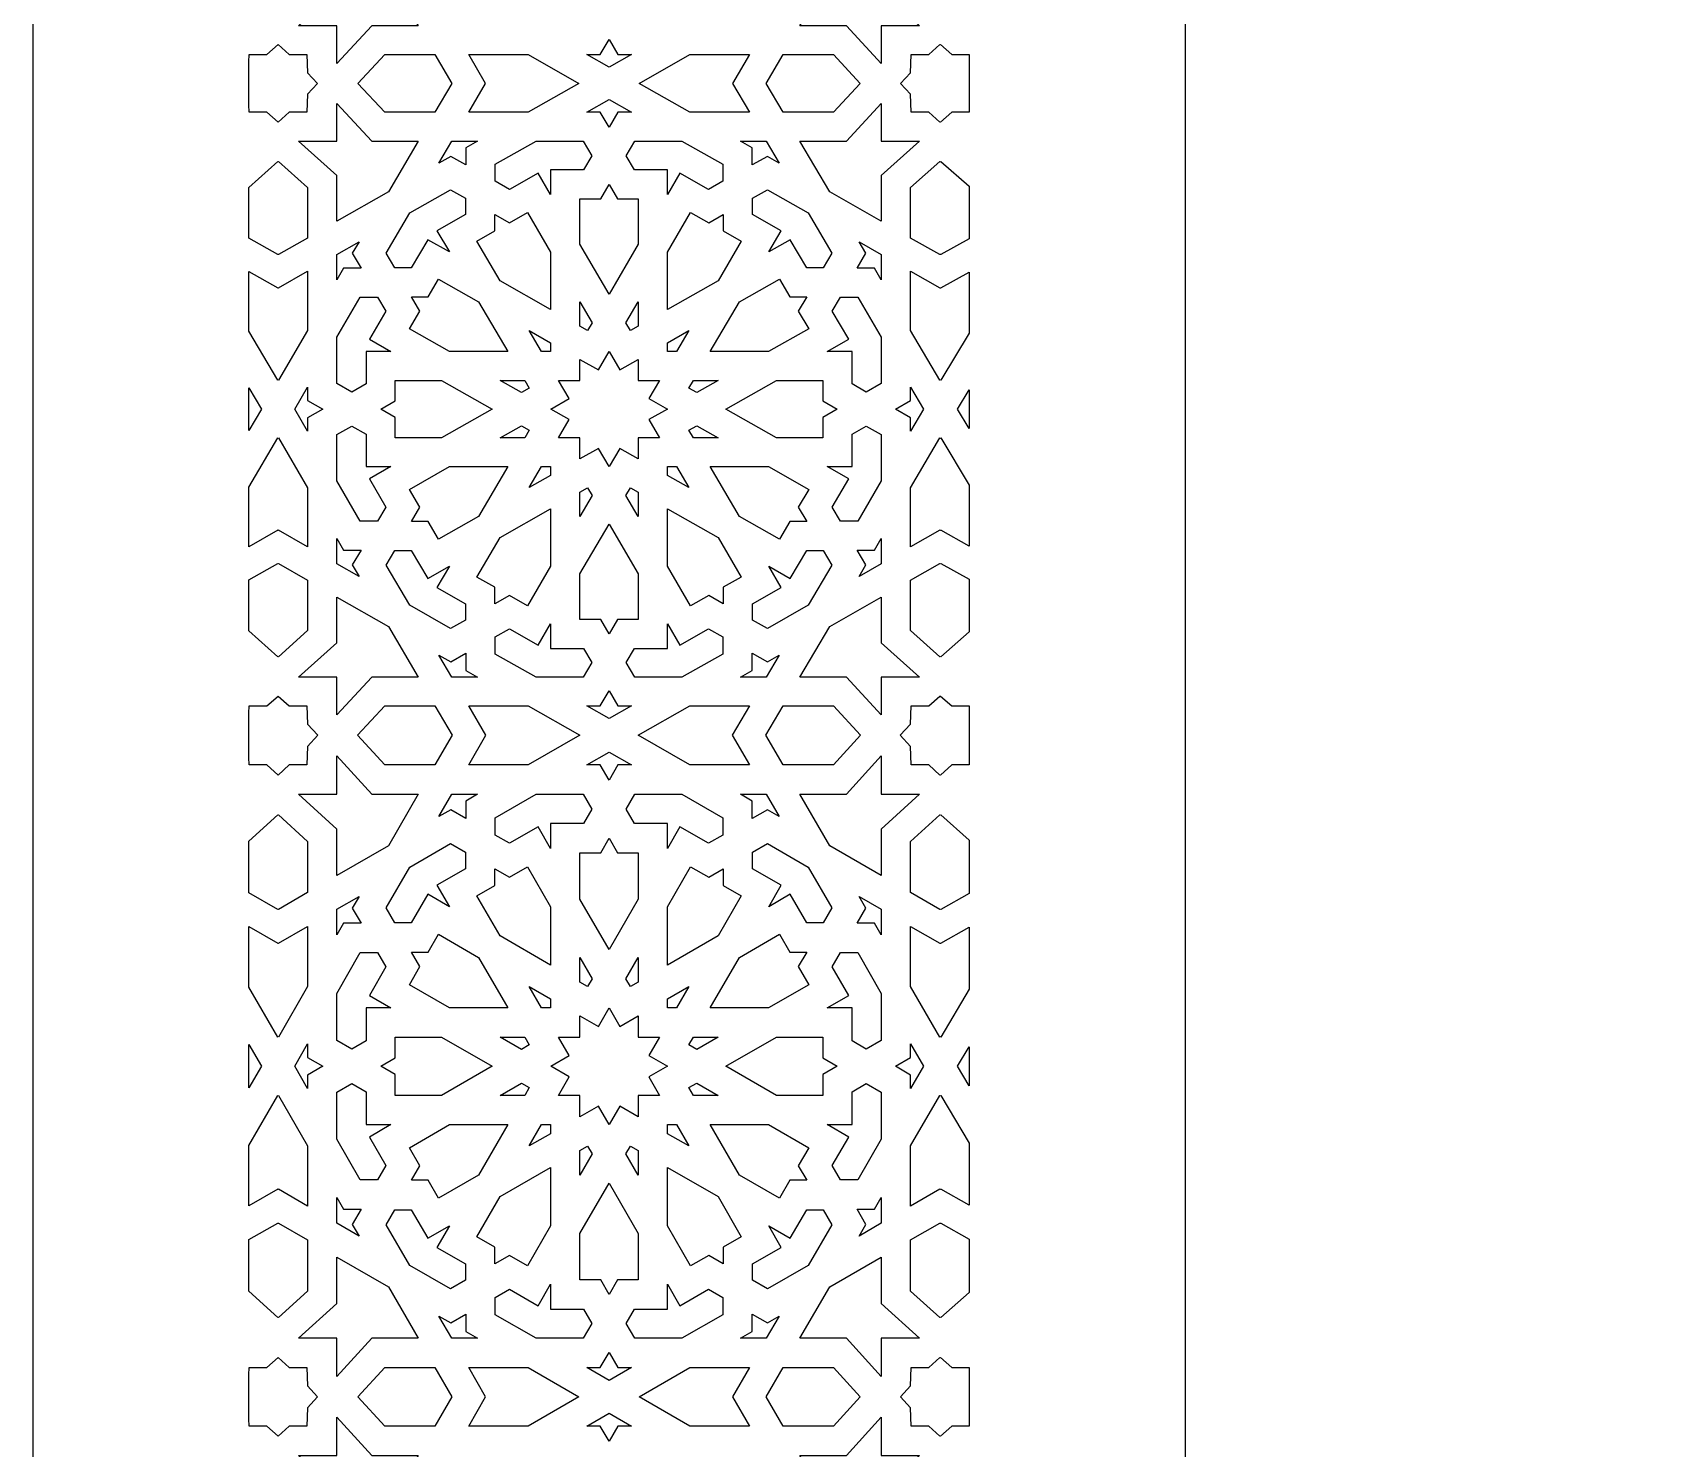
# Model space of a CAD drawing. Extents: x -500 to 500, y -400 to 400.
# Drawn here: x -500 to -273.2, y -189.4 to 7 of the extents above; entities that cross this region are included whole.
import ezdxf

# ---------------------------------------------------------------- set-up
doc = ezdxf.new("R2010")
doc.units = 0
doc.header["$MEASUREMENT"] = 0
doc.layers.add('LAYER_1', color=18, linetype='CONTINUOUS')

msp = doc.modelspace()

# ---------------------------------------------------------------- linework, layer by layer
at = {"layer": 'LAYER_1'}
for points in [[(-500, -400), (500, -400), (500, 400), (-500, 400)], [(340, -240), (340, 240), (-340, 240), (-340, -240)], [(-450.62, 15.05), (-446.49, 8), (-452.92, 8), (-457.78, 2.77), (-457.78, 8), (-463.09, 8), (-457.78, 12.78), (-457.78, 19.11)], [(-382.18, 12.78), (-376.86, 8), (-382.18, 8), (-382.18, 2.77), (-387.03, 8), (-393.47, 8), (-389.34, 15.05), (-382.18, 19.11)], [(-464.39, 4.01), (-461.92, 4.01), (-461.84, 1.49), (-460.45, 0), (-461.84, -1.49), (-461.92, -4.01), (-464.39, -4.01), (-465.93, -5.39), (-467.47, -4.01), (-469.94, -4.01), (-469.97, -2.99), (-469.97, 0), (-469.97, 2.99), (-469.94, 4.01), (-467.47, 4.01), (-465.93, 5.39)], [(-418.76, 4.01), (-416.88, 4.01), (-419.98, 2.25), (-423.07, 4.01), (-421.19, 4.01), (-419.98, 6.08)], [(-372.38, 4.01), (-370, 4.01), (-370, -4.01), (-372.38, -4.01), (-373.94, -5.39), (-373.99, -5.35), (-374.03, -5.39), (-375.56, -4.01), (-378.04, -4.01), (-378.12, -1.49), (-379.5, 0), (-378.12, 1.49), (-378.04, 4.01), (-375.56, 4.01), (-374.03, 5.39), (-373.99, 5.35), (-373.94, 5.39)], [(-441.8, 0), (-444.15, -4.01), (-451.13, -4.01), (-454.85, 0), (-451.13, 4.01), (-444.15, 4.01)], [(-424.15, 0), (-431.19, -4.01), (-439.46, -4.01), (-437.11, 0), (-439.46, 4.01), (-431.19, 4.01)], [(-402.85, 0), (-400.5, -4.01), (-408.76, -4.01), (-415.81, 0), (-408.76, 4.01), (-400.5, 4.01)], [(-385.11, 0), (-388.82, -4.01), (-395.81, -4.01), (-398.16, 0), (-395.81, 4.01), (-388.82, 4.01)], [(-416.88, -4.01), (-418.76, -4.01), (-419.98, -6.08), (-421.19, -4.01), (-423.07, -4.01), (-419.98, -2.25)], [(-452.92, -8), (-446.49, -8), (-450.62, -15.05), (-457.78, -19.11), (-457.78, -12.78), (-463.09, -8), (-457.78, -8), (-457.78, -2.77)], [(-382.18, -8), (-376.86, -8), (-382.18, -12.78), (-382.18, -19.11), (-389.34, -15.05), (-393.47, -8), (-387.03, -8), (-382.18, -2.77)], [(-439.86, -8.93), (-439.86, -11.32), (-441.96, -10.13), (-443.59, -11.05), (-441.8, -8), (-438.23, -8)], [(-422.37, -10.05), (-423.52, -12), (-428.09, -12), (-428.09, -15.41), (-429.82, -12.46), (-433.78, -14.71), (-435.77, -13.58), (-435.77, -11.22), (-430.11, -8), (-423.57, -8)], [(-404.19, -11.22), (-404.19, -13.58), (-406.17, -14.71), (-410.13, -12.46), (-411.86, -15.41), (-411.86, -12), (-416.44, -12), (-417.58, -10.05), (-416.38, -8), (-409.85, -8)], [(-396.37, -11.05), (-398, -10.13), (-400.1, -11.32), (-400.1, -8.93), (-401.73, -8), (-398.15, -8)], [(-461.84, -14.47), (-461.84, -21.47), (-465.89, -23.77), (-465.93, -23.75), (-465.97, -23.77), (-469.97, -21.49), (-469.97, -14.43), (-465.97, -10.83), (-465.93, -10.87), (-465.89, -10.83)], [(-370, -14.28), (-370, -21.59), (-373.9, -23.77), (-373.94, -23.75), (-373.99, -23.77), (-374.03, -23.75), (-374.07, -23.77), (-378.12, -21.47), (-378.12, -14.47), (-374.07, -10.83), (-374.03, -10.87), (-373.99, -10.83), (-373.94, -10.87), (-373.9, -10.83)], [(-439.91, -15.94), (-439.91, -18.19), (-443.87, -20.44), (-442.14, -23.39), (-445.14, -21.69), (-447.43, -25.59), (-449.71, -25.59), (-450.91, -23.54), (-447.65, -17.97), (-441.99, -14.76)], [(-418.82, -16), (-415.92, -16), (-415.92, -22.33), (-419.98, -29.24), (-424.03, -22.33), (-424.03, -16), (-421.14, -16), (-419.98, -14.02)], [(-392.31, -17.97), (-389.04, -23.54), (-390.24, -25.59), (-392.53, -25.59), (-394.82, -21.69), (-397.81, -23.39), (-396.08, -20.44), (-400.05, -18.19), (-400.05, -15.94), (-397.97, -14.76)], [(-428.09, -23.4), (-428.09, -31.38), (-435.11, -27.39), (-438.33, -21.9), (-435.82, -20.48), (-435.82, -18.2), (-433.81, -19.34), (-431.31, -17.92)], [(-406.14, -19.34), (-404.14, -18.2), (-404.14, -20.48), (-401.63, -21.9), (-404.85, -27.39), (-411.86, -31.38), (-411.86, -23.4), (-408.65, -17.92)], [(-455.62, -23.57), (-454.41, -25.64), (-456.84, -25.64), (-457.78, -27.25), (-457.78, -23.73), (-454.68, -21.97)], [(-382.18, -23.73), (-382.18, -27.25), (-383.12, -25.64), (-385.55, -25.64), (-384.34, -23.57), (-385.27, -21.97)], [(-461.84, -34.3), (-465.89, -41.21), (-465.93, -41.14), (-465.97, -41.21), (-469.97, -34.38), (-469.97, -26.11), (-465.97, -28.38), (-465.93, -28.36), (-465.89, -28.38), (-461.84, -26.08)], [(-438.08, -30.31), (-434.03, -37.22), (-442.13, -37.22), (-447.7, -34.06), (-446.26, -31.59), (-447.42, -29.61), (-445.1, -29.61), (-443.65, -27.15)], [(-394.86, -29.61), (-392.54, -29.61), (-393.7, -31.59), (-392.25, -34.06), (-397.82, -37.22), (-405.93, -37.22), (-401.87, -30.31), (-396.3, -27.15)], [(-374.07, -28.38), (-374.03, -28.36), (-373.99, -28.38), (-373.94, -28.36), (-373.9, -28.38), (-370, -26.2), (-370, -34.67), (-373.9, -41.21), (-373.94, -41.14), (-373.99, -41.21), (-374.03, -41.14), (-374.07, -41.21), (-378.12, -34.3), (-378.12, -26.08)], [(-450.96, -31.62), (-453.25, -35.52), (-450.26, -37.22), (-453.71, -37.22), (-453.71, -41.72), (-455.7, -42.85), (-457.78, -41.67), (-457.78, -35.24), (-454.51, -29.67), (-452.11, -29.67)], [(-422.32, -33.23), (-422.95, -34.3), (-424.03, -33.68), (-424.03, -30.32)], [(-415.92, -33.68), (-417.01, -34.3), (-417.63, -33.23), (-415.92, -30.32)], [(-382.18, -35.24), (-382.18, -41.67), (-384.26, -42.85), (-386.24, -41.72), (-386.24, -37.22), (-389.7, -37.22), (-386.7, -35.52), (-388.99, -31.62), (-387.85, -29.67), (-385.45, -29.67)], [(-428.09, -35.99), (-428.09, -37.22), (-429.34, -37.22), (-431.05, -34.31)], [(-410.61, -37.22), (-411.86, -37.22), (-411.86, -35.99), (-408.91, -34.31)], [(-418.49, -39.76), (-415.92, -38.3), (-415.92, -41.22), (-412.96, -41.22), (-414.44, -43.75), (-411.87, -45.21), (-414.44, -46.67), (-412.96, -49.19), (-415.92, -49.19), (-415.92, -52.11), (-418.49, -50.65), (-419.98, -53.18), (-421.46, -50.65), (-424.03, -52.11), (-424.03, -49.19), (-427, -49.19), (-425.51, -46.67), (-428.08, -45.21), (-425.51, -43.75), (-427, -41.22), (-424.03, -41.22), (-424.03, -38.3), (-421.46, -39.76), (-419.98, -37.23)], [(-468.23, -45.21), (-469.97, -48.17), (-469.97, -42.24)], [(-461.84, -44.01), (-459.73, -45.21), (-461.84, -46.4), (-461.84, -48.25), (-463.62, -45.21), (-461.84, -42.16)], [(-436.2, -45.21), (-443.22, -49.2), (-449.65, -49.2), (-449.65, -46.35), (-451.66, -45.21), (-449.65, -44.07), (-449.65, -41.22), (-443.22, -41.22)], [(-431.06, -42.28), (-432.14, -42.9), (-435.1, -41.22), (-431.69, -41.22)], [(-407.81, -42.9), (-408.89, -42.28), (-408.27, -41.22), (-404.85, -41.22)], [(-390.3, -44.07), (-388.29, -45.21), (-390.3, -46.35), (-390.3, -49.2), (-396.73, -49.2), (-403.75, -45.21), (-396.73, -41.22), (-390.3, -41.22)], [(-376.33, -45.21), (-378.12, -48.25), (-378.12, -46.4), (-380.22, -45.21), (-378.12, -44.01), (-378.12, -42.16)], [(-370, -47.89), (-371.6, -45.21), (-370, -42.53)], [(-453.71, -48.69), (-453.71, -53.19), (-450.26, -53.19), (-453.25, -54.9), (-450.96, -58.8), (-452.11, -60.75), (-454.51, -60.75), (-457.78, -55.18), (-457.78, -48.75), (-455.7, -47.56)], [(-431.06, -48.13), (-431.69, -49.19), (-435.1, -49.19), (-432.14, -47.51)], [(-404.85, -49.19), (-408.27, -49.19), (-408.89, -48.13), (-407.81, -47.51)], [(-382.18, -48.75), (-382.18, -55.18), (-385.45, -60.75), (-387.85, -60.75), (-388.99, -58.8), (-386.7, -54.9), (-389.7, -53.19), (-386.24, -53.19), (-386.24, -48.69), (-384.26, -47.56)], [(-461.84, -56.11), (-461.84, -64.33), (-465.89, -62.03), (-465.93, -62.05), (-465.97, -62.03), (-469.97, -64.31), (-469.97, -56.03), (-465.97, -49.2), (-465.93, -49.27), (-465.89, -49.2)], [(-370, -55.75), (-370, -64.21), (-373.9, -62.03), (-373.94, -62.05), (-373.99, -62.03), (-374.03, -62.05), (-374.07, -62.03), (-378.12, -64.33), (-378.12, -56.11), (-374.07, -49.2), (-374.03, -49.27), (-373.99, -49.2), (-373.94, -49.27), (-373.9, -49.2)], [(-438.08, -60.1), (-443.65, -63.27), (-445.1, -60.8), (-447.42, -60.8), (-446.26, -58.83), (-447.7, -56.36), (-442.13, -53.19), (-434.03, -53.19)], [(-428.09, -54.42), (-431.05, -56.1), (-429.34, -53.19), (-428.09, -53.19)], [(-408.91, -56.1), (-411.86, -54.42), (-411.86, -53.19), (-410.61, -53.19)], [(-392.25, -56.36), (-393.7, -58.83), (-392.54, -60.8), (-394.86, -60.8), (-396.3, -63.27), (-401.87, -60.1), (-405.93, -53.19), (-397.82, -53.19)], [(-422.32, -57.18), (-424.03, -60.09), (-424.03, -56.73), (-422.95, -56.11)], [(-415.92, -56.73), (-415.92, -60.09), (-417.63, -57.18), (-417.01, -56.11)], [(-428.09, -67.02), (-431.31, -72.5), (-433.81, -71.07), (-435.82, -72.22), (-435.82, -69.93), (-438.33, -68.51), (-435.11, -63.03), (-428.09, -59.04)], [(-415.92, -68.09), (-415.92, -74.42), (-418.82, -74.42), (-419.98, -76.39), (-421.14, -74.42), (-424.03, -74.42), (-424.03, -68.09), (-419.98, -61.18)], [(-404.85, -63.03), (-401.63, -68.51), (-404.14, -69.93), (-404.14, -72.22), (-406.14, -71.07), (-408.65, -72.5), (-411.86, -67.02), (-411.86, -59.04)], [(-456.84, -64.77), (-454.41, -64.77), (-455.62, -66.84), (-454.68, -68.44), (-457.78, -66.69), (-457.78, -63.17)], [(-382.18, -66.69), (-385.27, -68.44), (-384.34, -66.84), (-385.55, -64.77), (-383.12, -64.77), (-382.18, -63.17)], [(-445.14, -68.73), (-442.14, -67.02), (-443.87, -69.97), (-439.91, -72.22), (-439.91, -74.48), (-441.99, -75.66), (-447.65, -72.44), (-450.91, -66.87), (-449.71, -64.83), (-447.43, -64.83)], [(-389.04, -66.87), (-392.31, -72.44), (-397.97, -75.66), (-400.05, -74.48), (-400.05, -72.22), (-396.08, -69.97), (-397.81, -67.02), (-394.82, -68.73), (-392.53, -64.83), (-390.24, -64.83)], [(-461.84, -68.95), (-461.84, -75.94), (-465.89, -79.58), (-465.93, -79.55), (-465.97, -79.58), (-469.97, -75.98), (-469.97, -68.92), (-465.97, -66.65), (-465.93, -66.67), (-465.89, -66.65)], [(-370, -68.83), (-370, -76.13), (-373.9, -79.58), (-373.94, -79.55), (-373.99, -79.58), (-374.03, -79.55), (-374.07, -79.58), (-378.12, -75.94), (-378.12, -68.95), (-374.07, -66.65), (-374.03, -66.67), (-373.99, -66.65), (-373.94, -66.67), (-373.9, -66.65)], [(-450.62, -75.37), (-446.49, -82.41), (-452.92, -82.41), (-457.78, -87.64), (-457.78, -82.41), (-463.09, -82.41), (-457.78, -77.63), (-457.78, -71.3)], [(-382.18, -77.63), (-376.86, -82.41), (-382.18, -82.41), (-382.18, -87.64), (-387.03, -82.41), (-393.47, -82.41), (-389.34, -75.37), (-382.18, -71.3)], [(-428.09, -78.41), (-423.52, -78.41), (-422.37, -80.36), (-423.57, -82.41), (-430.11, -82.41), (-435.77, -79.2), (-435.77, -76.83), (-433.78, -75.71), (-429.82, -77.96), (-428.09, -75.01)], [(-410.13, -77.96), (-406.17, -75.71), (-404.19, -76.83), (-404.19, -79.2), (-409.85, -82.41), (-416.38, -82.41), (-417.58, -80.36), (-416.44, -78.41), (-411.86, -78.41), (-411.86, -75.01)], [(-439.86, -81.49), (-438.23, -82.41), (-441.8, -82.41), (-443.59, -79.36), (-441.96, -80.29), (-439.86, -79.09)], [(-398, -80.29), (-396.37, -79.36), (-398.15, -82.41), (-401.73, -82.41), (-400.1, -81.49), (-400.1, -79.09)], [(-464.39, -86.41), (-461.92, -86.41), (-461.84, -88.92), (-460.4, -90.47), (-461.84, -92.05), (-461.92, -94.6), (-464.39, -94.6), (-465.93, -96), (-467.47, -94.6), (-469.94, -94.6), (-469.97, -93.57), (-469.97, -90.47), (-469.97, -87.42), (-469.94, -86.41), (-467.47, -86.41), (-465.93, -85.03)], [(-418.76, -86.41), (-416.88, -86.41), (-419.98, -88.17), (-423.07, -86.41), (-421.19, -86.41), (-419.98, -84.33)], [(-372.38, -86.41), (-370, -86.41), (-370, -94.6), (-372.38, -94.6), (-373.94, -96), (-373.99, -95.97), (-374.03, -96), (-375.56, -94.6), (-378.04, -94.6), (-378.12, -92.05), (-379.56, -90.47), (-378.12, -88.92), (-378.04, -86.41), (-375.56, -86.41), (-374.03, -85.03), (-373.99, -85.06), (-373.94, -85.03)], [(-441.76, -90.47), (-444.15, -94.6), (-451.13, -94.6), (-454.9, -90.47), (-451.13, -86.41), (-444.15, -86.41)], [(-424.04, -90.47), (-431.19, -94.6), (-439.46, -94.6), (-437.07, -90.47), (-439.46, -86.41), (-431.19, -86.41)], [(-402.88, -90.47), (-400.5, -94.6), (-408.76, -94.6), (-415.92, -90.47), (-408.76, -86.41), (-400.5, -86.41)], [(-385.06, -90.47), (-388.82, -94.6), (-395.81, -94.6), (-398.2, -90.47), (-395.81, -86.41), (-388.82, -86.41)], [(-416.88, -94.6), (-418.76, -94.6), (-419.98, -96.7), (-421.19, -94.6), (-423.07, -94.6), (-419.98, -92.82)], [(-452.92, -98.66), (-446.49, -98.66), (-450.62, -105.81), (-457.78, -109.93), (-457.78, -103.51), (-463.09, -98.66), (-457.78, -98.66), (-457.78, -93.35)], [(-382.18, -98.66), (-376.86, -98.66), (-382.18, -103.51), (-382.18, -109.93), (-389.34, -105.81), (-393.47, -98.66), (-387.03, -98.66), (-382.18, -93.35)], [(-439.86, -99.6), (-439.86, -102.03), (-441.96, -100.81), (-443.59, -101.75), (-441.8, -98.66), (-438.23, -98.66)], [(-422.37, -100.73), (-423.52, -102.71), (-428.09, -102.71), (-428.09, -106.17), (-429.82, -103.18), (-433.78, -105.46), (-435.77, -104.32), (-435.77, -101.92), (-430.11, -98.66), (-423.57, -98.66)], [(-404.19, -101.92), (-404.19, -104.32), (-406.17, -105.46), (-410.13, -103.18), (-411.86, -106.17), (-411.86, -102.71), (-416.44, -102.71), (-417.58, -100.73), (-416.38, -98.66), (-409.85, -98.66)], [(-396.37, -101.75), (-398, -100.81), (-400.1, -102.03), (-400.1, -99.6), (-401.73, -98.66), (-398.15, -98.66)], [(-461.84, -105.22), (-461.84, -112.32), (-465.89, -114.66), (-465.93, -114.63), (-465.97, -114.66), (-469.97, -112.35), (-469.97, -105.18), (-465.97, -101.53), (-465.93, -101.57), (-465.89, -101.53)], [(-370, -105.03), (-370, -112.44), (-373.9, -114.66), (-373.94, -114.63), (-373.99, -114.66), (-374.03, -114.63), (-374.07, -114.66), (-378.12, -112.32), (-378.12, -105.22), (-374.07, -101.53), (-374.03, -101.57), (-373.99, -101.53), (-373.94, -101.57), (-373.9, -101.53)], [(-439.91, -106.71), (-439.91, -109), (-443.87, -111.28), (-442.14, -114.27), (-445.14, -112.55), (-447.43, -116.5), (-449.71, -116.5), (-450.91, -114.43), (-447.65, -108.77), (-441.99, -105.51)], [(-418.82, -106.77), (-415.92, -106.77), (-415.92, -113.2), (-419.98, -120.21), (-424.03, -113.2), (-424.03, -106.77), (-421.14, -106.77), (-419.98, -104.76)], [(-392.31, -108.77), (-389.04, -114.43), (-390.24, -116.5), (-392.53, -116.5), (-394.82, -112.55), (-397.81, -114.27), (-396.08, -111.28), (-400.05, -109), (-400.05, -106.71), (-397.97, -105.51)], [(-428.09, -114.28), (-428.09, -122.38), (-435.11, -118.33), (-438.33, -112.77), (-435.82, -111.32), (-435.82, -109.01), (-433.81, -110.16), (-431.31, -108.72)], [(-406.14, -110.16), (-404.14, -109.01), (-404.14, -111.32), (-401.63, -112.77), (-404.85, -118.33), (-411.86, -122.38), (-411.86, -114.28), (-408.65, -108.72)], [(-455.62, -114.46), (-454.41, -116.56), (-456.84, -116.56), (-457.78, -118.19), (-457.78, -114.62), (-454.68, -112.83)], [(-382.18, -114.62), (-382.18, -118.19), (-383.12, -116.56), (-385.55, -116.56), (-384.34, -114.46), (-385.27, -112.83)], [(-461.84, -125.35), (-465.89, -132.36), (-465.93, -132.29), (-465.97, -132.36), (-469.97, -125.43), (-469.97, -117.03), (-465.97, -119.34), (-465.93, -119.32), (-465.89, -119.34), (-461.84, -117)], [(-374.07, -119.34), (-374.03, -119.32), (-373.99, -119.34), (-373.94, -119.32), (-373.9, -119.34), (-370, -117.13), (-370, -125.72), (-373.9, -132.36), (-373.94, -132.29), (-373.99, -132.36), (-374.03, -132.29), (-374.07, -132.36), (-378.12, -125.35), (-378.12, -117)], [(-438.08, -121.3), (-434.03, -128.31), (-442.13, -128.31), (-447.7, -125.1), (-446.26, -122.59), (-447.42, -120.59), (-445.1, -120.59), (-443.65, -118.09)], [(-394.86, -120.59), (-392.54, -120.59), (-393.7, -122.59), (-392.25, -125.1), (-397.82, -128.31), (-405.93, -128.31), (-401.87, -121.3), (-396.3, -118.09)], [(-450.96, -122.62), (-453.25, -126.58), (-450.26, -128.31), (-453.71, -128.31), (-453.71, -132.88), (-455.7, -134.02), (-457.78, -132.82), (-457.78, -126.3), (-454.51, -120.64), (-452.11, -120.64)], [(-422.32, -124.26), (-422.95, -125.35), (-424.03, -124.72), (-424.03, -121.31)], [(-415.92, -124.72), (-417.01, -125.35), (-417.63, -124.26), (-415.92, -121.31)], [(-382.18, -126.3), (-382.18, -132.82), (-384.26, -134.02), (-386.24, -132.88), (-386.24, -128.31), (-389.7, -128.31), (-386.7, -126.58), (-388.99, -122.62), (-387.85, -120.64), (-385.45, -120.64)], [(-428.09, -127.06), (-428.09, -128.31), (-429.34, -128.31), (-431.05, -125.36)], [(-410.61, -128.31), (-411.86, -128.31), (-411.86, -127.06), (-408.91, -125.36)], [(-418.49, -130.89), (-415.92, -129.41), (-415.92, -132.37), (-412.96, -132.37), (-414.44, -134.94), (-411.87, -136.42), (-414.44, -137.9), (-412.96, -140.46), (-415.92, -140.46), (-415.92, -143.43), (-418.49, -141.95), (-419.98, -144.51), (-421.46, -141.95), (-424.03, -143.43), (-424.03, -140.46), (-427, -140.46), (-425.51, -137.9), (-428.08, -136.42), (-425.51, -134.94), (-427, -132.37), (-424.03, -132.37), (-424.03, -129.41), (-421.46, -130.89), (-419.98, -128.32)], [(-468.23, -136.42), (-469.97, -139.42), (-469.97, -133.41)], [(-461.84, -135.2), (-459.73, -136.42), (-461.84, -137.63), (-461.84, -139.51), (-463.62, -136.42), (-461.84, -133.32)], [(-436.2, -136.42), (-443.22, -140.46), (-449.65, -140.46), (-449.65, -137.57), (-451.66, -136.42), (-449.65, -135.26), (-449.65, -132.37), (-443.22, -132.37)], [(-431.06, -133.45), (-432.14, -134.07), (-435.1, -132.37), (-431.69, -132.37)], [(-407.81, -134.07), (-408.89, -133.45), (-408.27, -132.37), (-404.85, -132.37)], [(-390.3, -135.26), (-388.29, -136.42), (-390.3, -137.57), (-390.3, -140.46), (-396.73, -140.46), (-403.75, -136.42), (-396.73, -132.37), (-390.3, -132.37)], [(-376.33, -136.42), (-378.12, -139.51), (-378.12, -137.63), (-380.22, -136.42), (-378.12, -135.2), (-378.12, -133.32)], [(-370, -139.13), (-371.6, -136.42), (-370, -133.7)], [(-461.84, -147.48), (-461.84, -155.83), (-465.89, -153.49), (-465.93, -153.51), (-465.97, -153.49), (-469.97, -155.8), (-469.97, -147.4), (-465.97, -140.47), (-465.93, -140.54), (-465.89, -140.47)], [(-453.71, -139.95), (-453.71, -144.52), (-450.26, -144.52), (-453.25, -146.25), (-450.96, -150.21), (-452.11, -152.19), (-454.51, -152.19), (-457.78, -146.53), (-457.78, -140.01), (-455.7, -138.81)], [(-431.06, -139.38), (-431.69, -140.46), (-435.1, -140.46), (-432.14, -138.76)], [(-404.85, -140.46), (-408.27, -140.46), (-408.89, -139.38), (-407.81, -138.76)], [(-382.18, -140.01), (-382.18, -146.53), (-385.45, -152.19), (-387.85, -152.19), (-388.99, -150.21), (-386.7, -146.25), (-389.7, -144.52), (-386.24, -144.52), (-386.24, -139.95), (-384.26, -138.81)], [(-370, -147.11), (-370, -155.7), (-373.9, -153.49), (-373.94, -153.51), (-373.99, -153.49), (-374.03, -153.51), (-374.07, -153.49), (-378.12, -155.83), (-378.12, -147.48), (-374.07, -140.47), (-374.03, -140.54), (-373.99, -140.47), (-373.94, -140.54), (-373.9, -140.47)], [(-438.08, -151.53), (-443.65, -154.74), (-445.1, -152.24), (-447.42, -152.24), (-446.26, -150.24), (-447.7, -147.73), (-442.13, -144.52), (-434.03, -144.52)], [(-428.09, -145.77), (-431.05, -147.48), (-429.34, -144.52), (-428.09, -144.52)], [(-408.91, -147.48), (-411.86, -145.77), (-411.86, -144.52), (-410.61, -144.52)], [(-392.25, -147.73), (-393.7, -150.24), (-392.54, -152.24), (-394.86, -152.24), (-396.3, -154.74), (-401.87, -151.53), (-405.93, -144.52), (-397.82, -144.52)], [(-422.32, -148.57), (-424.03, -151.52), (-424.03, -148.11), (-422.95, -147.49)], [(-415.92, -148.11), (-415.92, -151.52), (-417.63, -148.57), (-417.01, -147.49)], [(-428.09, -158.55), (-431.31, -164.11), (-433.81, -162.67), (-435.82, -163.83), (-435.82, -161.51), (-438.33, -160.07), (-435.11, -154.5), (-428.09, -150.45)], [(-404.85, -154.5), (-401.63, -160.07), (-404.14, -161.51), (-404.14, -163.83), (-406.14, -162.67), (-408.65, -164.11), (-411.86, -158.55), (-411.86, -150.45)], [(-415.92, -159.64), (-415.92, -166.06), (-418.82, -166.06), (-419.98, -168.07), (-421.14, -166.06), (-424.03, -166.06), (-424.03, -159.64), (-419.98, -152.62)], [(-456.84, -156.27), (-454.41, -156.27), (-455.62, -158.37), (-454.68, -160), (-457.78, -158.21), (-457.78, -154.65)], [(-445.14, -160.29), (-442.14, -158.56), (-443.87, -161.55), (-439.91, -163.84), (-439.91, -166.12), (-441.99, -167.32), (-447.65, -164.06), (-450.91, -158.4), (-449.71, -156.33), (-447.43, -156.33)], [(-389.04, -158.4), (-392.31, -164.06), (-397.97, -167.32), (-400.05, -166.12), (-400.05, -163.84), (-396.08, -161.55), (-397.81, -158.56), (-394.82, -160.29), (-392.53, -156.33), (-390.24, -156.33)], [(-382.18, -158.21), (-385.27, -160), (-384.34, -158.37), (-385.55, -156.27), (-383.12, -156.27), (-382.18, -154.65)], [(-461.84, -160.51), (-461.84, -167.61), (-465.89, -171.3), (-465.93, -171.26), (-465.97, -171.3), (-469.97, -167.65), (-469.97, -160.48), (-465.97, -158.17), (-465.93, -158.2), (-465.89, -158.17)], [(-370, -160.39), (-370, -167.8), (-373.9, -171.3), (-373.94, -171.26), (-373.99, -171.3), (-374.03, -171.26), (-374.07, -171.3), (-378.12, -167.61), (-378.12, -160.51), (-374.07, -158.17), (-374.03, -158.2), (-373.99, -158.17), (-373.94, -158.2), (-373.9, -158.17)], [(-450.62, -167.02), (-446.49, -174.17), (-452.92, -174.17), (-457.78, -179.48), (-457.78, -174.17), (-463.09, -174.17), (-457.78, -169.32), (-457.78, -162.9)], [(-382.18, -169.32), (-376.86, -174.17), (-382.18, -174.17), (-382.18, -179.48), (-387.03, -174.17), (-393.47, -174.17), (-389.34, -167.02), (-382.18, -162.9)], [(-428.09, -170.12), (-423.52, -170.12), (-422.37, -172.1), (-423.57, -174.17), (-430.11, -174.17), (-435.77, -170.91), (-435.77, -168.51), (-433.78, -167.37), (-429.82, -169.65), (-428.09, -166.66)], [(-410.13, -169.65), (-406.17, -167.37), (-404.19, -168.51), (-404.19, -170.91), (-409.85, -174.17), (-416.38, -174.17), (-417.58, -172.1), (-416.44, -170.12), (-411.86, -170.12), (-411.86, -166.66)], [(-439.86, -173.23), (-438.23, -174.17), (-441.8, -174.17), (-443.59, -171.08), (-441.96, -172.02), (-439.86, -170.81)], [(-398, -172.02), (-396.37, -171.08), (-398.15, -174.17), (-401.73, -174.17), (-400.1, -173.23), (-400.1, -170.81)], [(-464.39, -178.23), (-461.92, -178.23), (-461.84, -180.78), (-460.45, -182.3), (-461.84, -183.81), (-461.92, -186.36), (-464.39, -186.36), (-465.93, -187.76), (-467.47, -186.36), (-469.94, -186.36), (-469.97, -185.33), (-469.97, -182.3), (-469.97, -179.26), (-469.94, -178.23), (-467.47, -178.23), (-465.93, -176.83)], [(-418.76, -178.23), (-416.88, -178.23), (-419.98, -180.01), (-423.07, -178.23), (-421.19, -178.23), (-419.98, -176.13)], [(-372.38, -178.23), (-370, -178.23), (-370, -186.36), (-372.38, -186.36), (-373.94, -187.76), (-373.99, -187.73), (-374.03, -187.76), (-375.56, -186.36), (-378.04, -186.36), (-378.12, -183.81), (-379.5, -182.3), (-378.12, -180.78), (-378.04, -178.23), (-375.56, -178.23), (-374.03, -176.83), (-373.99, -176.87), (-373.94, -176.83)], [(-441.8, -182.3), (-444.15, -186.36), (-451.13, -186.36), (-454.85, -182.3), (-451.13, -178.23), (-444.15, -178.23)], [(-424.15, -182.3), (-431.19, -186.36), (-439.46, -186.36), (-437.11, -182.3), (-439.46, -178.23), (-431.19, -178.23)], [(-402.85, -182.3), (-400.5, -186.36), (-408.76, -186.36), (-415.81, -182.3), (-408.76, -178.23), (-400.5, -178.23)], [(-385.11, -182.3), (-388.82, -186.36), (-395.81, -186.36), (-398.16, -182.3), (-395.81, -178.23), (-388.82, -178.23)], [(-452.92, -190.42), (-446.49, -190.42), (-450.62, -197.57), (-457.78, -201.69), (-457.78, -195.27), (-463.09, -190.42), (-457.78, -190.42), (-457.78, -185.11)], [(-416.88, -186.36), (-418.76, -186.36), (-419.98, -188.46), (-421.19, -186.36), (-423.07, -186.36), (-419.98, -184.58)], [(-382.18, -190.42), (-376.86, -190.42), (-382.18, -195.27), (-382.18, -201.69), (-389.34, -197.57), (-393.47, -190.42), (-387.03, -190.42), (-382.18, -185.11)]]:
    msp.add_lwpolyline(points, close=True, dxfattribs=at)

doc.saveas('drawing.dxf')
